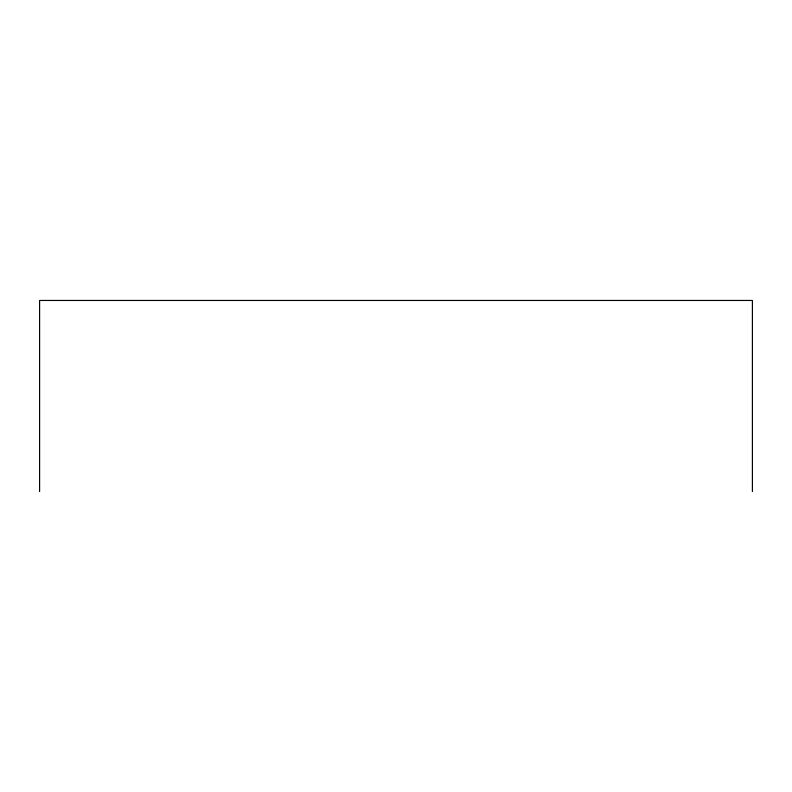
<?xml version="1.0" encoding="UTF-8"?>
<svg xmlns="http://www.w3.org/2000/svg" width="792" height="792" viewBox="0 0 792 792"><rect width="100%" height="100%" fill="white"/><g stroke="black" fill="none" stroke-linecap="round" stroke-linejoin="round"><path stroke-width="1.19" d="M752.4 491.545L752.4 300.455L39.6 300.455L39.6 491.545"/></g></svg>
